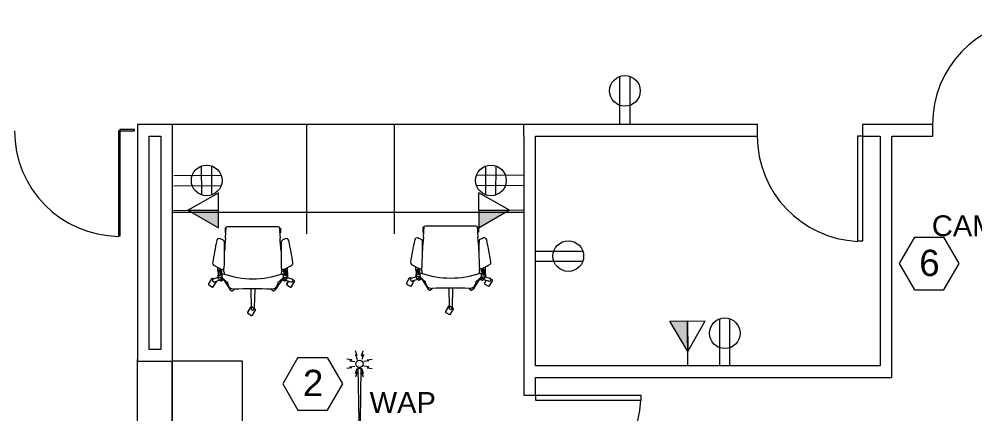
# Model space of a CAD drawing. Header units: inches. Extents: x 1 to 3107, y -595 to 378.
# Drawn here: x 1362.3 to 1689.5, y -257.7 to -122.6 of the extents above; entities that cross this region are included whole.
import ezdxf

# ---------------------------------------------------------------- set-up
doc = ezdxf.new("R2010")
doc.units = ezdxf.units.IN
doc.header["$MEASUREMENT"] = 0
doc.linetypes.add('Demolished 3_16_', pattern=[0.28125, 0.1875, -0.09375])
for name, color, linetype, lineweight in [('A-ANNO-NOTE', 131, 'Continuous', 20), ('A-DETL-DEMO', 6, 'Demolished 3_16_', 9), ('A-DOOR', 31, 'Continuous', 13), ('A-WALL', 113, 'Continuous', 50), ('E-DATA', 2, 'Continuous', 9), ('G-ANNO-TEXT', 231, 'Continuous', 9), ('I-FURN', 30, 'Continuous', 13), ('I-WALL', 2, 'Continuous', 13), ('Q-CASE', 31, 'Continuous', 13)]:
    doc.layers.add(name, color=color, linetype=linetype, lineweight=lineweight)
doc.styles.add('Arial', font='arial.ttf', dxfattribs={"height": 9})
doc.styles.add('Arial_3', font='arial.ttf', dxfattribs={"height": 7.125})

# ---------------------------------------------------------------- blocks, each defined once
blk = doc.blocks.new('Chairs - Task Chair-V17-New Construction - Tel_Data_Elec Plan')
at = {"layer": 'I-FURN', "lineweight": 9}
for p, q in [((0.14, 12.46), (-0.91, 10.63)), ((0.06, 12.4), (-0.9, 10.73)), ((-0.9, 10.73), (-0.87, 10.71)), ((-0.84, 10.35), (-0.51, 10.16)), ((-0.66, 3.46), (-0.52, 10)), ((-0.51, 10.16), (0.45, 9.61)), ((0.1, 12.38), (0.06, 12.4)), ((1.71, 11.79), (0.42, 12.53)), ((0.66, 3.46), (0.52, 10)), ((0.72, 9.68), (1.78, 11.52)), ((0.8, 9.74), (1.77, 11.41)), ((1.77, 11.41), (1.73, 11.43)), ((0.77, 9.76), (0.8, 9.74)), ((-10.26, -0.13), (-7.71, 3.75)), ((-7.71, 3.75), (-7.19, 4.17)), ((7.71, 3.75), (7.19, 4.17)), ((10.26, -0.13), (7.71, 3.75)), ((-13.23, 2.75), (-14.29, 0.91)), ((-13.31, 2.68), (-14.27, 1.01)), ((-14.27, 1.01), (-14.24, 0.99)), ((-14.21, 0.64), (-13.75, 0.37)), ((-13.27, 2.66), (-13.31, 2.68)), ((-11.87, -0.46), (-13.23, 0.01)), ((-11.66, 2.08), (-12.95, 2.82)), ((-11.25, 0.5), (-12.91, 1)), ((-12.18, 0.78), (-11.59, 1.8)), ((-12.14, 0.77), (-11.6, 1.7)), ((-11.1, 0.66), (-11.7, 0.04)), ((-11.6, 1.7), (-11.64, 1.72)), ((-9.9, 0.41), (-10.82, 0.7)), ((9.9, 0.41), (10.82, 0.7)), ((11.1, 0.66), (11.7, 0.04)), ((11.25, 0.5), (12.91, 1)), ((11.87, -0.46), (13.23, 0.01)), ((13.52, 2.75), (12.46, 0.91)), ((13.43, 2.68), (12.47, 1.01)), ((12.47, 1.01), (12.5, 0.99)), ((13.47, 2.66), (13.43, 2.68)), ((13.45, 0.11), (13.82, -0.11)), ((15.08, 2.08), (13.79, 2.82)), ((14.09, -0.03), (15.15, 1.8)), ((14.14, 0.05), (14.18, 0.03)), ((14.18, 0.03), (15.14, 1.7)), ((15.14, 1.7), (15.11, 1.72)), ((-11.94, -2.68), (-11.93, -3.82)), ((-11.85, -2.19), (-11.87, -0.38)), ((-11.79, -0.41), (-11.8, -1.34)), ((-11.8, -1.34), (-11.46, -1.34)), ((-10.5, -0.41), (-11.79, -0.41)), ((-11.51, -1.83), (-11.5, -3.09)), ((-11.46, -1.07), (-11.46, -3.04)), ((-11.01, -1.07), (-11.46, -1.07)), ((-11.01, -3.01), (-11.01, -1.07)), ((-11.01, -1.35), (-10.47, -1.36)), ((-10.98, -1.81), (-11, -3.05)), ((-10.67, -2.11), (-10.69, -1.35)), ((-10.57, -2.34), (-10.55, -2.67)), ((-10.55, -2.67), (-10.56, -3.18)), ((-10.28, -0.18), (-10.26, -0.13)), ((-9.92, -2.44), (-9.93, -3.44)), ((9.92, -2.44), (9.93, -3.44)), ((10.28, -0.18), (10.26, -0.13)), ((11.01, -1.35), (10.47, -1.36)), ((10.5, -0.41), (11.79, -0.41)), ((10.57, -2.34), (10.55, -2.67)), ((10.55, -2.67), (10.56, -3.18)), ((10.67, -2.11), (10.69, -1.35)), ((10.98, -1.81), (11, -3.05)), ((11.01, -1.07), (11.46, -1.07)), ((11.01, -3.01), (11.01, -1.07)), ((11.46, -1.07), (11.46, -3.04)), ((11.8, -1.34), (11.46, -1.34)), ((11.51, -1.83), (11.5, -3.09)), ((11.79, -0.41), (11.8, -1.34)), ((11.85, -2.19), (11.87, -0.38)), ((11.94, -2.68), (11.93, -3.82)), ((-9.5, -15.71), (-9.34, -15.71)), ((-9.5, -17.28), (-9.5, -15.71)), ((-9.07, -17.74), (-9.34, -13.95)), ((-9.34, -15.71), (-9.34, -17.28)), ((9.34, -13.95), (9.07, -17.74)), ((9.34, -15.71), (9.34, -17.28)), ((9.5, -15.71), (9.34, -15.71)), ((9.5, -17.28), (9.5, -15.71)), ((-9.34, -17.28), (-9.5, -17.28)), ((-8.61, -17.87), (-9.07, -17.74)), ((8.61, -17.87), (-8.61, -17.87)), ((9.07, -17.74), (8.61, -17.87)), ((9.34, -17.28), (9.5, -17.28))]:
    blk.add_line(p, q, dxfattribs=at)
for centre, radius, start, end in [((-0.74, 10.53), 0.2, 150, 240.1357), ((1.01, 9.97), 1.53, 164.4505, 178.7927), ((0.1, 10.22), 0.583, 134.254, 164.4505), ((0, 10.32), 0.445, 45.7229, 134.2771), ((0.32, 12.36), 0.2, 59.8643, 150), ((-0.1, 10.22), 0.583, 15.5495, 45.746), ((-1.01, 9.97), 1.53, 1.2073, 15.5495), ((1.61, 11.62), 0.2, 330, 60), ((0.55, 9.78), 0.2, 240.1393, 264.765), ((0.55, 9.78), 0.2, 264.765, 330.1534), ((-6.2, 0.69), 2.87, 95.705, 127.0086), ((-7.35, 3.06), 1.12, 25.6219, 82.0752), ((0, 248.58), 245.12, 268.4848, 271.5152), ((7.35, 3.06), 1.12, 97.9248, 154.3781), ((6.2, 0.69), 2.87, 52.9914, 84.295), ((-14.11, 0.81), 0.2, 149.7906, 240), ((-13.37, 0.61), 0.445, 117.8208, 206.0638), ((-13.25, 0.67), 0.583, 206.0911, 236.5503), ((-13.31, 0.49), 0.583, 87.4248, 117.8208), ((-12.73, 1.46), 1.53, 236.4886, 250.7927), ((-13.35, -0.46), 1.53, 73.2073, 87.502), ((-13.05, 2.65), 0.2, 60, 150), ((-11.28, -0.37), 0.593, 84.0219, 180.9117), ((-11.76, 1.9), 0.2, 330, 60.1121), ((-11.36, -0.43), 0.657, 1.3207, 77.9642), ((-10.91, 0.39), 0.323, 29.6621, 124.4716), ((-11.38, 0), 0.922, 9.6607, 36.4682), ((-11.69, -0.08), 1.25, 346.3769, 10.9189), ((-13.77, 4.39), 5.75, 305.3709, 317.4948), ((0, -31.42), 31.42, 71.1164, 108.8836), ((-5.74, -3.53), 5.54, 121.0187, 133.18), ((-23.82, 2.16), 15.26, 356.4473, 358.5687), ((-6.32, 1.36), 2.29, 134.5977, 169.3918), ((6.32, 1.36), 2.29, 10.6082, 45.4023), ((23.82, 2.16), 15.26, 181.4313, 183.5527), ((5.74, -3.53), 5.54, 46.82, 58.9813), ((13.77, 4.39), 5.75, 222.5052, 234.6291), ((11.69, -0.08), 1.25, 169.0811, 193.6231), ((11.38, 0), 0.922, 143.5318, 170.3393), ((10.91, 0.39), 0.323, 55.5284, 150.3379), ((11.36, -0.43), 0.657, 102.0358, 178.6793), ((11.28, -0.37), 0.593, 359.0883, 95.9781), ((12.63, 0.81), 0.2, 150.1295, 164.8673), ((13.35, -0.46), 1.53, 92.498, 106.7927), ((12.73, 1.46), 1.53, 289.2073, 303.5876), ((13.31, 0.49), 0.583, 62.1792, 92.5752), ((13.69, 2.65), 0.2, 60, 150), ((13.25, 0.67), 0.583, 303.6493, 333.9089), ((13.37, 0.61), 0.445, 333.9362, 62.1792), ((14.98, 1.9), 0.2, 330, 60.168), ((1.3, -28.7), 28.17, 115.3981, 121.4503), ((-11.06, -2.6), 0.887, 120.1857, 184.8367), ((-11.2, -3.54), 0.533, 66.9672, 123.7509), ((-11.2, -3.47), 0.5, 67.0573, 121.4674), ((-11.49, -2.63), 0.971, 17.6225, 57.9495), ((-10.48, -3.89), 0.711, 2.0473, 115.4842), ((-9.55, -0.85), 1.04, 148.1398, 233.8639), ((-8.09, -2.53), 1.84, 146.599, 177.2887), ((8.09, -2.53), 1.84, 2.7113, 33.401), ((10.48, -3.89), 0.711, 64.5158, 177.9527), ((9.55, -0.85), 1.04, 306.1361, 31.8602), ((11.49, -2.63), 0.971, 122.0505, 162.3775), ((-1.3, -28.7), 28.17, 58.5433, 64.6019), ((11.2, -3.54), 0.533, 56.2491, 113.0328), ((11.2, -3.47), 0.5, 58.5326, 112.9427), ((11.06, -2.6), 0.887, 355.1633, 59.8143), ((13.92, 0.07), 0.2, 240.112, 330), ((-13.01, -5.3), 0.749, 121.3338, 189.0231), ((160.08, 23.12), 176.17, 189.3216, 191.8593), ((-165.25, -9.42), 155.58, 358.8191, 2.0473), ((165.25, -9.42), 155.58, 177.9527, 181.1809), ((-160.08, 23.12), 176.17, 348.1379, 350.6784), ((13.01, -5.3), 0.749, 350.9769, 58.4268), ((255.74, 8.01), 265.99, 183.7702, 184.7367), ((-255.74, 8.01), 265.99, 355.2633, 356.2298), ((-10.32, -12.61), 0.615, 299.9233, 358.8191), ((10.32, -12.61), 0.615, 181.1809, 240.0767), ((-11.48, -12.92), 0.859, 191.5789, 292.8427), ((-15.08, -4.35), 10.15, 292.7913, 299.9233), ((-8.78, -15.53), 0.589, 197.5488, 225.5119), ((8.78, -15.53), 0.589, 314.4881, 342.4512), ((15.08, -4.35), 10.15, 240.0767, 247.2087), ((11.48, -12.92), 0.859, 247.1573, 347.8576), ((-8.78, -17.46), 0.589, 125.1062, 162.4512), ((8.78, -17.46), 0.589, 17.5488, 54.8938)]:
    blk.add_arc(centre, radius, start, end, dxfattribs=at)
blk = doc.blocks.new('Counter Top _No Backsplash_ - Standard Counter Top-2013326-New Construction - Tel_Data_Elec Plan')
at = {"layer": 'Q-CASE'}
for p, q in [((13.74, 0), (-46.76, 0)), ((-47.26, -11.93), (-47.26, -12)), ((-47.26, -12), (13.74, -12))]:
    blk.add_line(p, q, dxfattribs=at)
blk = doc.blocks.new('Single-Glass - No Frame - 36_ x 84_-1991683-New Construction - Tel_Data_Elec Plan')
at = {"layer": 'A-DOOR', "color": 7, "lineweight": 20}
for p, q in [((17.5, -0.25), (17.5, -36.31)), ((18, -0.25), (17.5, -0.25)), ((18, -0.25), (18, -36.31)), ((18, -36.31), (17.5, -36.31))]:
    blk.add_line(p, q, dxfattribs=at)
at = {"layer": 'A-DOOR', "lineweight": 9}
blk.add_arc((18, -0.25), 36.07, 180, 269.2057, dxfattribs=at)
blk = doc.blocks.new('Counter Top _No Backsplash_ - Standard Counter Top-2013293-New Construction - Tel_Data_Elec Plan')
at = {"layer": 'Q-CASE'}
for p, q in [((13.24, 0), (-47.26, 0)), ((-47.26, 0), (-47.26, -23.93)), ((-47.26, -24), (13.24, -24))]:
    blk.add_line(p, q, dxfattribs=at)
blk = doc.blocks.new('Single-Flush - 36_ x 84_-1509972-New Construction - Tel_Data_Elec Plan')
at = {"layer": 'A-DOOR', "color": 7, "lineweight": 20}
for p, q in [((16.25, -2), (16.25, -38.02)), ((18, -2), (16.25, -2)), ((18, -2), (18, -38.02)), ((18, -38.02), (16.25, -38.02))]:
    blk.add_line(p, q, dxfattribs=at)
at = {"layer": 'A-DOOR', "lineweight": 9}
blk.add_arc((18, -2), 36.07, 180, 267.2188, dxfattribs=at)
blk = doc.blocks.new('Single-Flush - 36_ x 84_-1510128-New Construction - Tel_Data_Elec Plan')
at = {"layer": 'A-DOOR', "color": 7, "lineweight": 20}
for p, q in [((16.25, 2), (16.25, 38.02)), ((18, 38.02), (16.25, 38.02)), ((18, 2), (18, 38.02)), ((18, 2), (16.25, 2))]:
    blk.add_line(p, q, dxfattribs=at)
at = {"layer": 'A-DOOR', "lineweight": 9}
blk.add_arc((18, 2), 36.07, 92.7812, 180, dxfattribs=at)
blk = doc.blocks.new('Counter Top _No Backsplash_ - Standard Counter Top-2114763-New Construction - Tel_Data_Elec Plan')
at = {"layer": 'Q-CASE'}
for p, q in [((72.95, 0), (-47.26, 0)), ((-47.26, -30), (73, -30))]:
    blk.add_line(p, q, dxfattribs=at)
blk = doc.blocks.new('Wireless Access Point - Wireless Access Point-1196893-New Construction - Tel_Data_Elec Plan')
at = {"layer": 'E-DATA'}
for p, q in [((-0.74, 22.22), (-1.31, 23.87)), ((0.74, 22.22), (1.31, 23.87)), ((-2.62, 20.87), (-4.35, 21.09)), ((-2.62, 20.87), (-3.27, 20.51)), ((-3.27, 20.51), (-1.54, 20.3)), ((-1.36, 22.65), (-0.79, 20.99)), ((-0.74, 22.22), (-1.36, 22.65)), ((0.74, 22.22), (1.36, 22.65)), ((1.36, 22.65), (0.79, 20.99)), ((3.27, 20.51), (1.54, 20.3)), ((2.62, 20.87), (4.35, 21.09)), ((2.62, 20.87), (3.27, 20.51)), ((-2.62, 18.05), (-4.35, 17.83)), ((-3.27, 18.41), (-1.54, 18.62)), ((-2.62, 18.05), (-3.27, 18.41)), ((-1.36, 16.2), (-0.79, 17.85)), ((-0.74, 16.63), (-1.36, 16.2)), ((-0.74, 16.63), (-1.31, 14.97)), ((-0.5, 18), (-0.25, 0)), ((-0.25, 18), (-0.5, 18)), ((-0.25, 18), (0.25, 18)), ((0.5, 18), (0.25, 0)), ((0.25, 18), (0.5, 18)), ((0.74, 16.63), (1.31, 14.97)), ((0.74, 16.63), (1.36, 16.2)), ((1.36, 16.2), (0.79, 17.85)), ((3.27, 18.41), (1.54, 18.62)), ((2.62, 18.05), (3.27, 18.41)), ((2.62, 18.05), (4.35, 17.83)), ((0, 0), (-0.25, 0)), ((0.25, 0), (0, 0))]:
    blk.add_line(p, q, dxfattribs=at)
blk.add_circle((0, 19.46), 1.25, dxfattribs=at)
blk = doc.blocks.new('FORM Keynote Tag - Default w_arrow-62346-New Construction - Tel_Data_Elec Plan')
at = {"layer": 'A-ANNO-NOTE'}
for p, q in [((-0.0519, 0.1051), (-0.106, 0.0113)), ((-0.0519, 0.1051), (0.0537, 0.1051)), ((0.1078, 0.0113), (0.0537, 0.1051)), ((-0.106, 0.0113), (-0.0519, -0.0824)), ((0.0537, -0.0824), (0.1078, 0.0113)), ((-0.0519, -0.0824), (0.0537, -0.0824))]:
    blk.add_line(p, q, dxfattribs=at)

msp = doc.modelspace()

# ---------------------------------------------------------------- hatches: boundary and pattern name
at = {"layer": 'A-ANNO-NOTE', "lineweight": 9}
for points in [[(1430.5, -194.02), (1430.55, -188.02), (1420.09, -187.94)], [(1519.78, -194.02), (1530.2, -187.94), (1519.74, -188.02)], [(1591.17, -236.33), (1591.09, -225.87), (1585.09, -225.91)]]:
    msp.add_hatch(color=256, dxfattribs=at).paths.add_polyline_path(points, flags=0)

# ---------------------------------------------------------------- linework, layer by layer
at = {"layer": 'A-ANNO-NOTE'}
for p, q in [((1567.93, -158.37), (1567.93, -142.17)), ((1571.41, -158.37), (1571.41, -142.17)), ((1424.78, -182.75), (1424.71, -172.84)), ((1428.26, -182.73), (1428.2, -172.82)), ((1522.03, -182.73), (1522.09, -172.82)), ((1525.51, -182.75), (1525.57, -172.84)), ((1415.23, -176.11), (1431.43, -176.01)), ((1535.05, -176.11), (1518.86, -176.01)), ((1415.25, -179.59), (1431.45, -179.5)), ((1535.03, -179.59), (1518.83, -179.5)), ((1420.09, -187.94), (1430.59, -182.02)), ((1430.5, -194.02), (1430.59, -182.02)), ((1530.2, -187.94), (1519.69, -182.02)), ((1519.78, -194.02), (1519.69, -182.02)), ((1415.17, -187.91), (1430.55, -188.02)), ((1430.55, -188.02), (1420.09, -187.94)), ((1420.09, -187.94), (1430.5, -194.02)), ((1420.09, -187.94), (1430.5, -194.02)), ((1430.5, -194.02), (1430.55, -188.02)), ((1535.11, -187.91), (1519.74, -188.02)), ((1519.74, -188.02), (1530.2, -187.94)), ((1519.78, -194.02), (1519.74, -188.02)), ((1530.2, -187.94), (1519.78, -194.02)), ((1530.2, -187.94), (1519.78, -194.02)), ((1539.04, -201.94), (1555.24, -201.94)), ((1539.04, -205.42), (1555.24, -205.42)), ((1602.12, -241.32), (1602.12, -225.12)), ((1605.6, -241.32), (1605.6, -225.12)), ((1585.09, -225.91), (1597.09, -225.82)), ((1585.09, -225.91), (1591.09, -225.87)), ((1591.17, -236.33), (1585.09, -225.91)), ((1591.17, -236.33), (1585.09, -225.91)), ((1591.09, -225.87), (1591.17, -236.33)), ((1591.2, -241.24), (1591.09, -225.87)), ((1591.17, -236.33), (1597.09, -225.82))]:
    msp.add_line(p, q, dxfattribs=at)
for centre in [(1569.67, -147.12), (1426.49, -177.78), (1523.8, -177.78), (1550.29, -203.68), (1603.86, -230.08)]:
    msp.add_circle(centre, 5.25, dxfattribs=at)
at = {"layer": 'A-DETL-DEMO'}
for p, q in [((1460.76, -196.05), (1460.76, -158.59)), ((1490.76, -196.05), (1490.76, -158.59))]:
    msp.add_line(p, q, dxfattribs=at)
at = {"layer": 'A-WALL', "color": 7, "lineweight": 20}
for p, q in [((1414.78, -158.59), (1402.78, -158.59)), ((1402.78, -158.59), (1402.78, -239.59)), ((1414.78, -239.59), (1414.78, -158.59)), ((1615.04, -158.59), (1535, -158.59)), ((1535, -158.59), (1535, -162.59)), ((1615.04, -162.59), (1615.04, -158.59)), ((1675.04, -158.59), (1651.04, -158.59)), ((1651.04, -158.59), (1651.04, -162.59)), ((1675.04, -162.59), (1675.04, -158.59)), ((1406.78, -162.59), (1410.78, -162.59)), ((1406.78, -235.59), (1406.78, -162.59)), ((1410.78, -162.59), (1410.78, -235.59)), ((1535, -162.59), (1535.04, -162.59)), ((1535.04, -162.59), (1535.04, -251.24)), ((1539.04, -241.24), (1539.04, -162.59)), ((1539.04, -162.59), (1615.04, -162.59)), ((1651.04, -162.59), (1657.04, -162.59)), ((1657.04, -162.59), (1657.04, -241.24)), ((1661.04, -162.59), (1675.04, -162.59)), ((1661.04, -245.24), (1661.04, -162.59)), ((1410.78, -235.59), (1406.78, -235.59)), ((1402.78, -239.59), (1414.78, -239.59)), ((1657.04, -241.24), (1539.04, -241.24)), ((1539.04, -251.24), (1539.04, -245.24)), ((1539.04, -245.24), (1661.04, -245.24)), ((1535.04, -251.24), (1539.04, -251.24))]:
    msp.add_line(p, q, dxfattribs=at)
at = {"layer": 'I-WALL', "color": 7, "lineweight": 20}
for p, q in [((1401.78, -160.34), (1396.78, -160.34)), ((1396.78, -160.34), (1396.78, -160.84)), ((1396.78, -160.84), (1401.78, -160.84)), ((1401.78, -160.84), (1401.78, -160.34))]:
    msp.add_line(p, q, dxfattribs=at)

# ---------------------------------------------------------------- block references
at = {"layer": 'A-ANNO-NOTE', "xscale": 96, "yscale": 96, "zscale": 96}
for p in [(1673.72, -207.33), (1462.72, -248.44)]:
    msp.add_blockref('FORM Keynote Tag - Default w_arrow-62346-New Construction - Tel_Data_Elec Plan', p, dxfattribs=at)
at = {"layer": 'A-DOOR'}
for name, p in [('Single-Flush - 36_ x 84_-1510128-New Construction - Tel_Data_Elec Plan', (1693.04, -160.59)), ('Single-Glass - No Frame - 36_ x 84_-1991683-New Construction - Tel_Data_Elec Plan', (1378.78, -160.59)), ('Single-Flush - 36_ x 84_-1509972-New Construction - Tel_Data_Elec Plan', (1633.04, -160.59))]:
    msp.add_blockref(name, p, dxfattribs=at)
at = {"layer": 'A-DOOR', "rotation": 89.99999999999993}
msp.add_blockref('Single-Flush - 36_ x 84_-1509972-New Construction - Tel_Data_Elec Plan', (1537.04, -269.24), dxfattribs=at)
at = {"layer": 'E-DATA'}
msp.add_blockref('Wireless Access Point - Wireless Access Point-1196893-New Construction - Tel_Data_Elec Plan', (1478.77, -260.01), dxfattribs=at)
at = {"layer": 'I-FURN', "lineweight": 9, "rotation": 179.9999950954438}
for p in [(1442.27, -211.43), (1510.02, -211.18)]:
    msp.add_blockref('Chairs - Task Chair-V17-New Construction - Tel_Data_Elec Plan', p, dxfattribs=at)
at = {"layer": 'Q-CASE'}
msp.add_blockref('Counter Top _No Backsplash_ - Standard Counter Top-2114763-New Construction - Tel_Data_Elec Plan', (1462.05, -158.59), dxfattribs=at)
at = {"layer": 'Q-CASE', "rotation": 269.9999999999996}
for name, p in [('Counter Top _No Backsplash_ - Standard Counter Top-2013326-New Construction - Tel_Data_Elec Plan', (1414.71, -286.35)), ('Counter Top _No Backsplash_ - Standard Counter Top-2013293-New Construction - Tel_Data_Elec Plan', (1438.71, -286.85))]:
    msp.add_blockref(name, p, dxfattribs=at)

# ---------------------------------------------------------------- texts
at = {"layer": 'A-ANNO-NOTE', "lineweight": 9, "char_height": 9, "width": 8.3742, "attachment_point": 2, "line_spacing_factor": 0.941778, "style": 'Arial'}
for s, insert in [('6', (1673.92, -201.48)), ('2', (1462.92, -242.59))]:
    msp.add_mtext(s, dxfattribs=dict(at, insert=insert))
at = {"layer": 'G-ANNO-TEXT', "color": 7, "char_height": 7.125, "attachment_point": 1, "style": 'Arial_3'}
for s, insert, width in [('CAMERA', (1674.74, -189.73), 52.116), ('WAP', (1482.28, -250.21), 28.482)]:
    msp.add_mtext(s, dxfattribs=dict(at, insert=insert, width=width))

doc.saveas('drawing.dxf')
